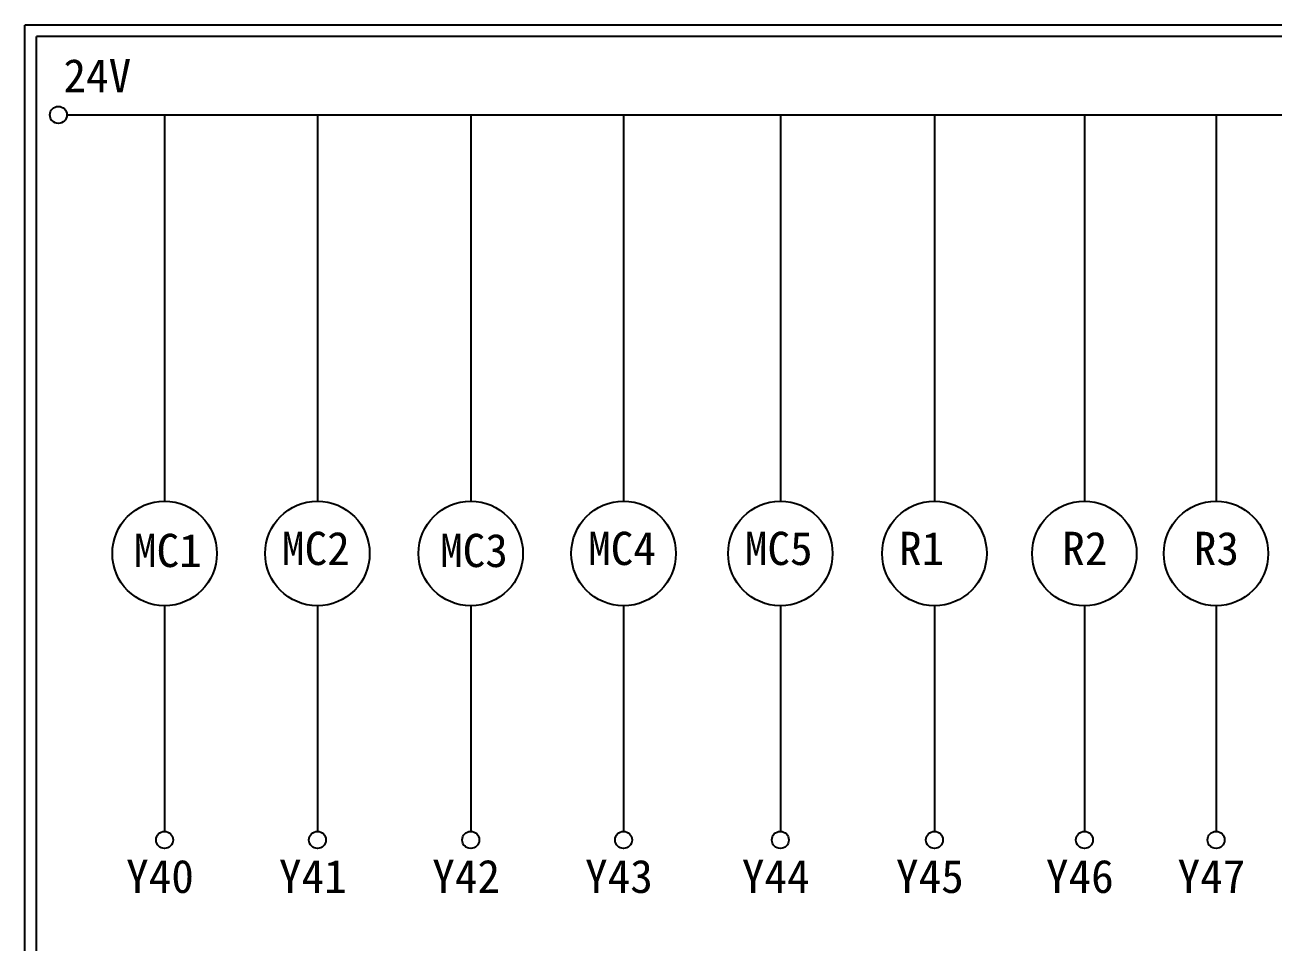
# Model space of a CAD drawing. Extents: x 889 to 1176, y 251 to 455.
# Drawn here: x 889.1 to 1024.3, y 355.8 to 455.2 of the extents above; entities that cross this region are included whole.
import ezdxf

# ---------------------------------------------------------------- set-up
doc = ezdxf.new("R2010")
doc.units = 0
doc.layers.add('圖框層', color=7, linetype='CONTINUOUS')
doc.layers.add('標尺寸層', color=3, linetype='CONTINUOUS')
doc.styles.add('STSL', font='kaiu.ttf')

msp = doc.modelspace()

# ---------------------------------------------------------------- linework, layer by layer
at = {"layer": '圖框層', "color": 7}
for p, q in [((1176.07, 455.16), (889.07, 455.16)), ((889.07, 251.2), (889.07, 455.16)), ((1174.82, 453.91), (890.32, 453.91)), ((890.32, 252.44), (890.32, 453.91))]:
    msp.add_line(p, q, dxfattribs=at)
at = {"layer": '標尺寸層', "color": 7}
for p, q in [((893.61, 445.42), (1171.21, 445.42)), ((904.2, 445.42), (904.2, 403.59)), ((920.76, 445.42), (920.76, 403.59)), ((937.37, 445.42), (937.37, 403.59)), ((953.93, 445.42), (953.93, 403.59)), ((970.92, 445.42), (970.92, 403.59)), ((987.62, 445.42), (987.62, 403.59)), ((1003.87, 445.42), (1003.87, 403.59)), ((1018.13, 445.42), (1018.13, 403.59)), ((904.2, 392.26), (904.2, 367.81)), ((920.76, 392.26), (920.76, 367.81)), ((937.37, 392.26), (937.37, 367.81)), ((953.93, 392.26), (953.93, 367.81)), ((970.92, 392.26), (970.92, 367.81)), ((987.62, 392.26), (987.62, 367.81)), ((1003.87, 392.26), (1003.87, 367.81)), ((1018.13, 392.26), (1018.13, 367.81))]:
    msp.add_line(p, q, dxfattribs=at)
for centre, radius in [((892.69, 445.42), 0.92), ((904.2, 397.92), 5.66), ((920.76, 397.92), 5.66), ((937.37, 397.92), 5.66), ((953.93, 397.92), 5.66), ((970.92, 397.92), 5.66), ((987.62, 397.92), 5.66), ((1003.87, 397.92), 5.66), ((1018.13, 397.92), 5.66), ((904.2, 366.89), 0.92), ((920.76, 366.89), 0.92), ((937.37, 366.89), 0.92), ((953.93, 366.89), 0.92), ((970.92, 366.89), 0.92), ((987.62, 366.89), 0.92), ((1003.87, 366.89), 0.92), ((1018.13, 366.89), 0.92)]:
    msp.add_circle(centre, radius, dxfattribs=at)

# ---------------------------------------------------------------- texts
at = {"layer": '圖框層', "color": 4, "style": 'STSL'}
for s, p in [('24V', (893.24, 447.88)), ('MC2', (916.92, 396.67)), ('MC4', (950.09, 396.67)), ('MC5', (967.07, 396.67)), ('MC1', (900.88, 396.45)), ('MC3', (934.05, 396.45)), ('R1', (983.78, 396.67)), ('R2', (1001.46, 396.67)), ('R3', (1015.72, 396.67)), ('Y40 ', (900.03, 361.15)), ('Y41 ', (916.59, 361.15)), ('Y42 ', (933.2, 361.15)), ('Y43 ', (949.76, 361.15)), ('Y44 ', (966.75, 361.15)), ('Y45 ', (983.45, 361.15)), ('Y46 ', (999.7, 361.15)), ('Y47 ', (1013.96, 361.15))]:
    msp.add_text(s, height=3.6, dxfattribs=at).set_placement(p)

doc.saveas('drawing.dxf')
